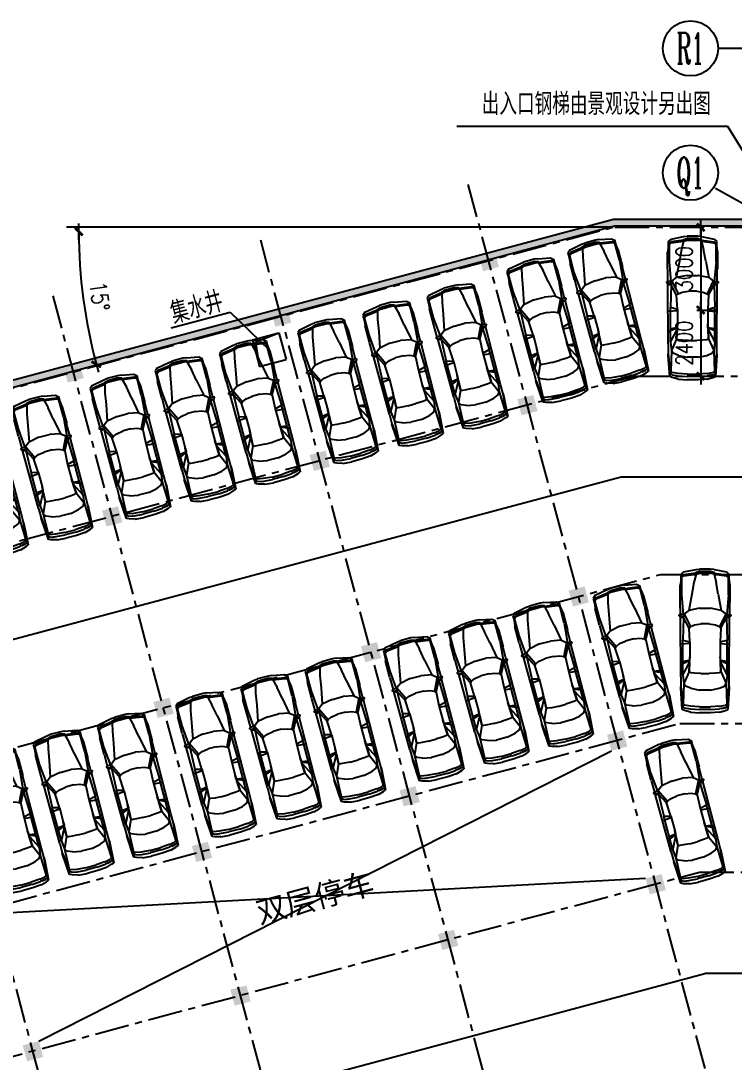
# Model space of a CAD drawing. Extents: x -542930 to 249594, y -301235 to 84515.
# Drawn here: x -18773 to 7117, y -212253 to -174466 of the extents above; entities that cross this region are included whole.
import ezdxf
from ezdxf.enums import TextEntityAlignment as Align

# ---------------------------------------------------------------- set-up
doc = ezdxf.new("R2010")
doc.units = 0
doc.header["$LTSCALE"] = 1000
doc.header["$MEASUREMENT"] = 0
doc.linetypes.add('CENTER', pattern=[2, 1.25, -0.25, 0.25, -0.25])
doc.layers.get('0').update_dxf_attribs({"linetype": 'CONTINUOUS'})
doc.layers.get('DEFPOINTS').update_dxf_attribs({"linetype": 'CONTINUOUS'})
for name, color, linetype in [('A-CH-TEXT', 2, 'CONTINUOUS'), ('A-COLUMN', 5, 'CONTINUOUS'), ('A-FURN', 251, 'CONTINUOUS'), ('A-GRID', 1, 'CENTER'), ('A-STAIR', 3, 'CONTINUOUS'), ('AXIS', 3, 'CONTINUOUS'), ('AXIS_TEXT', 7, 'CONTINUOUS'), ('PUB_DIM', 3, 'CONTINUOUS'), ('PUB_TITLE', 4, 'CONTINUOUS'), ('TEXT', 7, 'CONTINUOUS'), ('WALL', 255, 'CONTINUOUS')]:
    doc.layers.add(name, color=color, linetype=linetype)
doc.styles.add('COMPLEX', font='COMPLEX')
doc.styles.add('DIM_FONT', font='SIMPLEX.shx', dxfattribs={"width": 0.8})
doc.styles.add('HZTXT', font='SimSun.ttf', dxfattribs={"height": 0.8})
doc.styles.add('HZXY', font='romans.shx', dxfattribs={"width": 0.8, "bigfont": 'hztxt.shx'})
doc.dimstyles.new('AXIS200', dxfattribs={"dimscale": 2, "dimtxt": 300, "dimasz": 1, "dimexe": 250, "dimexo": 300, "dimgap": 150, "dimtad": 1, "dimdec": 0, "dimdsep": 46, "dimtxsty": 'DIM_FONT', "dimblk": '_DIMX', "dimblk1": '_DIMX', "dimblk2": '_DIMX', "dimsah": 1, "dimcen": 5, "dimse1": 1, "dimse2": 1, "dimclrt": 7, "dimadec": 0, "dimazin": 0, "dimtfac": 1, "dimtdec": 0, "dimtix": 1, "dimtmove": 2, "dimatfit": 3, "dimldrblk": '_DIMX', "dimfxl": 1, "dimarcsym": 0})

# ---------------------------------------------------------------- blocks, each defined once
blk = doc.blocks.new('_DIMX')
blk.add_line((-150, 0), (150, 0))
at = {"const_width": 50}
blk.add_lwpolyline([(-70, -70), (70, 70)], dxfattribs=at)
blk = doc.blocks.new('*D403')
at = {"layer": 'DEFPOINTS', "color": 0, "transparency": 16777216}
for p in [(4165, -181516), (-17705, -182118), (2111, -182118), (-16597, -183737), (-67586, -200741)]:
    blk.add_point(p, dxfattribs=at)
at = {"layer": 'PUB_DIM', "color": 0, "lineweight": -2, "transparency": 16777216}
blk.add_arc((1918, -182118), 18585, 180.0062, 194.9939, dxfattribs=at)
at = {"layer": 'PUB_DIM', "color": 0, "lineweight": -2, "transparency": 16777216, "xscale": 2, "yscale": 2, "zscale": 2}
for p, rotation in [((-16668, -182118), 90.00308284057766), ((-16034, -186928), 284.9969402081487)]:
    blk.add_blockref('_DIMX', p, dxfattribs=dict(at, rotation=rotation))
at = {"layer": 'PUB_DIM', "color": 7, "transparency": 16777216, "insert": (-15914, -184465), "char_height": 600, "attachment_point": 5, "rotation": 277.5, "style": 'DIM_FONT'}
blk.add_mtext('15°', dxfattribs=at)
blk = doc.blocks.new('_AXISO')
blk.add_circle((0, 0), 0.5)
at = {"layer": 'AXIS_TEXT', "style": 'COMPLEX', "width": 1.041667}
blk.add_attdef('A', text='', height=0.56, dxfattribs=at).set_placement((-0.25, -0.28), (0.25, -0.28), align=Align.FIT)
blk = doc.blocks.new('M_F27')
for p, q in [((-2426, 736), (-2389, 824)), ((-2389, 824), (-1610, 874)), ((-2389, 824), (-1560, 874)), ((-2264, 812), (-2389, 824)), ((-2326, 736), (-2288, 811)), ((-2200, 786), (-2288, 811)), ((-2200, 786), (-2238, 736)), ((-1560, 874), (-2212, 815)), ((-2208, 815), (-2211, 814)), ((-1660, 862), (-2208, 815)), ((-1446, 761), (-2200, 786)), ((-1560, 874), (-1660, 862)), ((-1617, 869), (-1620, 866)), ((-1208, 874), (-1610, 874)), ((-1547, 698), (-1446, 761)), ((-1145, 799), (-1446, 761)), ((-1019, 572), (-1446, 761)), ((-1208, 874), (980, 889)), ((-1145, 799), (-682, 557)), ((-1145, 799), (124, 799)), ((-743, 849), (-793, 874)), ((-730, 799), (-743, 849)), ((-630, 555), (-730, 799)), ((-642, 799), (-605, 554)), ((-2, 547), (-27, 877)), ((124, 799), (61, 547)), ((941, 773), (124, 799)), ((564, 572), (941, 773)), ((941, 773), (941, 874)), ((983, 777), (941, 773)), ((941, 773), (987, 765)), ((980, 902), (995, 790)), ((980, 790), (980, 898)), ((995, 790), (980, 790)), ((980, 790), (992, 746)), ((984, 905), (1020, 939)), ((995, 790), (1022, 746)), ((1022, 748), (995, 790)), ((1053, 768), (1022, 746)), ((1036, 935), (1062, 857)), ((1036, 756), (1079, 748)), ((1051, 889), (1497, 893)), ((1057, 776), (1062, 857)), ((1770, 849), (1058, 784)), ((1506, 899), (2121, 899)), ((2461, 849), (1770, 849)), ((2272, 876), (2121, 899)), ((2272, 876), (2272, 874)), ((2437, 851), (2272, 876)), ((2511, 874), (2287, 874)), ((2398, 849), (2461, 773)), ((2437, 850), (2433, 851)), ((2498, 773), (2436, 849)), ((2511, 874), (2450, 850)), ((2461, 773), (2523, 321)), ((2561, 321), (2498, 773)), ((2599, 773), (2511, 874)), ((2599, 773), (2687, 321)), ((-2489, 522), (-2514, 196)), ((-2489, 522), (-2426, 736)), ((-2364, 522), (-2389, 196)), ((-2326, 736), (-2364, 522)), ((-2326, 736), (-2351, 596)), ((-2351, 594), (-2351, 596)), ((-2301, 196), (-2276, 522)), ((-2276, 522), (-2238, 736)), ((-1622, 510), (-1685, 196)), ((-1622, 510), (-1547, 698)), ((-1070, 371), (-1057, 510)), ((-1019, 572), (-1057, 510)), ((-680, 556), (-1019, 572)), ((-1019, 572), (-479, 547)), ((-680, 556), (-630, 555)), ((-605, 554), (-630, 555)), ((-479, 547), (-605, 554)), ((61, 547), (-479, 547)), ((61, 547), (564, 572)), ((564, 572), (614, 522)), ((1079, 748), (614, 522)), ((614, 522), (677, 371)), ((992, 746), (1021, 747)), ((1021, 747), (1022, 748)), ((1204, 585), (1079, 748)), ((1795, 472), (1204, 585)), ((1280, 196), (1204, 585)), ((2222, 397), (1795, 472)), ((2523, 321), (2222, 397)), ((-2514, -206), (-2514, 196)), ((-2389, -206), (-2389, 196)), ((-2301, 196), (-2301, -206)), ((-1685, -206), (-1685, 196)), ((-1082, 145), (-1070, 371)), ((-1082, 145), (-1082, -156)), ((677, 371), (714, 145)), ((714, -156), (714, 145)), ((1280, 196), (1280, -206)), ((2523, 321), (2586, 321)), ((2523, 321), (2561, 196)), ((2580, 196), (2542, 321)), ((2561, 196), (2561, -206)), ((2611, 196), (2574, 321)), ((2580, 321), (2618, 196)), ((2580, 196), (2580, -206)), ((2611, 196), (2611, -206)), ((2618, -206), (2618, 196)), ((2687, 321), (2699, 196)), ((2699, -206), (2699, 196)), ((-2489, -533), (-2514, -206)), ((-2389, -206), (-2364, -533)), ((-2276, -533), (-2301, -206)), ((-1685, -206), (-1622, -520)), ((-1070, -382), (-1082, -156)), ((714, -156), (677, -382)), ((1204, -596), (1280, -206)), ((2523, -332), (2222, -407)), ((2523, -332), (2461, -784)), ((2561, -332), (2498, -784)), ((2523, -332), (2561, -206)), ((2586, -332), (2523, -332)), ((2580, -206), (2542, -332)), ((2618, -6), (2561, -6)), ((2574, -332), (2611, -206)), ((2618, -206), (2580, -332)), ((2687, -332), (2599, -784)), ((2687, -332), (2699, -206)), ((-2489, -533), (-2426, -747)), ((-2426, -747), (-2389, -835)), ((-2326, -747), (-2364, -533)), ((-2351, -607), (-2351, -605)), ((-2351, -607), (-2326, -747)), ((-2326, -747), (-2288, -822)), ((-2276, -533), (-2238, -747)), ((-2200, -797), (-2238, -747)), ((-1622, -520), (-1547, -709)), ((-1547, -709), (-1446, -772)), ((-1019, -583), (-1446, -772)), ((-682, -568), (-1145, -809)), ((-1057, -520), (-1070, -382)), ((-1019, -583), (-1057, -520)), ((-479, -558), (-1019, -583)), ((-1019, -583), (-680, -567)), ((-730, -809), (-630, -566)), ((-680, -567), (-682, -568)), ((-680, -567), (-630, -566)), ((-605, -565), (-642, -809)), ((-630, -566), (-605, -565)), ((-605, -565), (-479, -558)), ((61, -558), (-479, -558)), ((-2, -558), (-27, -884)), ((61, -558), (124, -809)), ((564, -583), (61, -558)), ((614, -533), (564, -583)), ((564, -583), (941, -784)), ((677, -382), (614, -533)), ((1079, -759), (614, -533)), ((1204, -596), (1079, -759)), ((1795, -483), (1204, -596)), ((1795, -483), (2222, -407)), ((-2389, -835), (-2264, -823)), ((-1560, -885), (-2389, -835)), ((-1610, -885), (-2389, -835)), ((-2288, -822), (-2200, -797)), ((-2212, -826), (-1560, -885)), ((-2208, -826), (-2211, -825)), ((-1660, -872), (-2208, -826)), ((-1446, -772), (-2200, -797)), ((-1560, -885), (-1660, -872)), ((-1621, -877), (-1617, -880)), ((-1610, -885), (-1208, -885)), ((-1145, -809), (-1446, -772)), ((-1208, -885), (980, -900)), ((-1145, -809), (124, -809)), ((-743, -860), (-793, -885)), ((-743, -860), (-730, -809)), ((941, -784), (124, -809)), ((987, -776), (941, -784)), ((983, -788), (941, -784)), ((941, -885), (941, -784)), ((992, -757), (980, -800)), ((995, -800), (980, -800)), ((995, -800), (980, -913)), ((980, -909), (980, -800)), ((984, -916), (1020, -950)), ((992, -757), (1021, -758)), ((995, -800), (1022, -757)), ((1022, -758), (995, -800)), ((1021, -758), (1022, -758)), ((1022, -757), (1053, -779)), ((1036, -767), (1079, -759)), ((1036, -946), (1062, -867)), ((1051, -901), (1497, -904)), ((1057, -787), (1062, -867)), ((1770, -860), (1058, -795)), ((2121, -910), (1506, -910)), ((1770, -860), (2461, -860)), ((2121, -910), (2272, -887)), ((2270, -887), (2121, -910)), ((2437, -861), (2272, -887)), ((2272, -885), (2272, -887)), ((2285, -885), (2511, -885)), ((2398, -860), (2461, -784)), ((2436, -860), (2498, -784)), ((2437, -861), (2436, -860)), ((2450, -861), (2511, -885)), ((2599, -784), (2511, -885))]:
    blk.add_line(p, q)
for centre, start, end in [((990, 898), 132.965, 179.7454), ((1027, 932), 18.1573, 132.965), ((1047, 776), 305.1542, 356.8636), ((990, -909), 180.2546, 227.035), ((1027, -942), 227.035, 341.8427), ((1047, -787), 3.1798, 54.8458)]:
    blk.add_arc(centre, 10, start, end)
at = {"width": 0.8, "flags": 9}
for tag in ['XSIZE', 'YSIZE']:
    blk.add_attdef(tag, (0, 0), '', height=0.5, dxfattribs=at)
blk = doc.blocks.new('_FZH')
blk.add_solid([(-0.5, -0.5), (0.5, -0.5), (-0.5, 0.5), (0.5, 0.5)])
blk = doc.blocks.new('*D615')
at = {"layer": 'DEFPOINTS', "color": 0, "transparency": 16777216}
for p in [(6902, -181960), (5902, -184960), (6902, -184960)]:
    blk.add_point(p, dxfattribs=at)
at = {"layer": 'PUB_DIM', "color": 0, "lineweight": -2, "transparency": 16777216}
blk.add_line((5902, -181962), (5902, -184958), dxfattribs=at)
at = {"layer": 'PUB_DIM', "color": 0, "lineweight": -2, "transparency": 16777216, "xscale": 2, "yscale": 2, "zscale": 2}
for p, rotation in [((5902, -181960), 90), ((5902, -184960), 270)]:
    blk.add_blockref('_DIMX', p, dxfattribs=dict(at, rotation=rotation))
at = {"layer": 'PUB_DIM', "color": 7, "transparency": 16777216, "insert": (5302, -183460), "char_height": 600, "attachment_point": 5, "rotation": 90, "style": 'DIM_FONT'}
blk.add_mtext('3000', dxfattribs=at)
blk = doc.blocks.new('*D616')
at = {"layer": 'DEFPOINTS', "color": 0, "transparency": 16777216}
for p in [(6902, -184959), (5902, -187359), (6902, -187359)]:
    blk.add_point(p, dxfattribs=at)
at = {"layer": 'PUB_DIM', "color": 0, "lineweight": -2, "transparency": 16777216}
blk.add_line((5902, -184961), (5902, -187357), dxfattribs=at)
at = {"layer": 'PUB_DIM', "color": 0, "lineweight": -2, "transparency": 16777216, "xscale": 2, "yscale": 2, "zscale": 2}
for p, rotation in [((5902, -184959), 90), ((5902, -187359), 270)]:
    blk.add_blockref('_DIMX', p, dxfattribs=dict(at, rotation=rotation))
at = {"layer": 'PUB_DIM', "color": 7, "transparency": 16777216, "insert": (5302, -186159), "char_height": 600, "attachment_point": 5, "rotation": 90, "style": 'DIM_FONT'}
blk.add_mtext('2400', dxfattribs=at)

msp = doc.modelspace()

# ---------------------------------------------------------------- hatches: boundary and pattern name
at = {"layer": 'PUB_DIM'}
h = msp.add_hatch(color=256, dxfattribs=at)
h.paths.add_polyline_path([(-1803.359, -183135.405), (-1868.064, -182893.924), (-9402.285, -184912.715), (-9337.58, -185154.197)])
h.paths.add_polyline_path([(2587.222, -181958.951), (1621.297, -181958.951), (-1868.064, -182893.924), (-1803.359, -183135.405)])
h.paths.add_polyline_path([(7527.582, -181658.951), (2740.911, -181658.951), (1621.297, -181958.951), (2587.222, -181958.951), (2773.824, -181908.951), (7425.301, -181908.951), (7425.301, -181958.951), (7527.582, -181958.951)])
h.paths.add_polyline_path([(12727.295, -181658.951), (8938.519, -181658.951), (9091.198, -181908.951), (12727.295, -181908.951)])
h.paths.add_polyline_path([(8938.519, -181658.951), (7527.582, -181658.951), (7527.582, -181958.951), (7625.301, -181958.951), (7625.301, -181908.951), (8343.3, -181908.951), (8343.3, -181958.951), (8543.3, -181958.951), (8543.3, -181908.951), (9091.198, -181908.951)])
h = msp.add_hatch(color=256, dxfattribs=at)
h.paths.add_polyline_path([(-32060.983, -191242.924), (-32048.042, -191291.22), (-31927.301, -191258.868), (-32004.947, -190969.09), (-39539.167, -192987.882), (-39474.463, -193229.363)])
h.paths.add_polyline_path([(-24406.021, -189191.78), (-24470.726, -188950.299), (-32004.947, -190969.09), (-31927.301, -191258.868), (-31806.56, -191226.515), (-31819.501, -191178.219)])
h.paths.add_polyline_path([(-16871.801, -187172.988), (-16936.505, -186931.507), (-24470.726, -188950.299), (-24406.021, -189191.78)])
h.paths.add_polyline_path([(-10668.592, -185510.841), (-10877.389, -185307.969), (-16936.505, -186931.507), (-16871.801, -187172.988)])
h.paths.add_polyline_path([(-9337.58, -185154.197), (-9402.285, -184912.715), (-10877.389, -185307.969), (-10668.592, -185510.841)])

# ---------------------------------------------------------------- linework, layer by layer
msp.add_line((2703.13, -181958.951), (-17112.885, -181958.951))
at = {"color": 6}
for p, q in [((-18120.775, -211486.004), (2660.587, -200950.702)), ((3902.322, -205584.923), (-19362.511, -206851.783))]:
    msp.add_line(p, q, dxfattribs=at)
at = {"layer": 'A-GRID'}
for p, q in [((6583.67, -175458.951), (46818.44, -175458.951)), ((9167.014, -224077.395), (-2533.941, -180408.839)), ((7527.582, -181158.951), (6374.388, -180511.357)), ((-72393.552, -202082.133), (2775.489, -181940.616)), ((2780.404, -181958.951), (66270.031, -181958.951)), ((1632.793, -226096.187), (-10068.162, -182427.627)), ((-5901.427, -228114.978), (-17602.384, -184446.416)), ((5761.06, -184959.063), (6479.058, -184959.063)), ((-13435.648, -230133.77), (-25136.605, -186465.204)), ((-70982.762, -207313.989), (3490.333, -187358.951)), ((3490.333, -187358.951), (141849.553, -187358.951)), ((-69108.174, -214265.679), (4438.214, -194558.951)), ((4438.214, -194558.951), (141849.553, -194558.951)), ((-67702.231, -219479.455), (5149.162, -199958.951)), ((5149.162, -199958.951), (141849.553, -199958.951)), ((-66296.291, -224693.221), (5860.068, -205358.951)), ((5860.068, -205358.951), (141849.553, -205358.951))]:
    msp.add_line(p, q, dxfattribs=at)
at = {"layer": 'A-STAIR'}
for p, q in [((-55256.572, -206577.693), (3015.423, -191006.642)), ((3015.423, -191006.642), (22478.491, -191006.642)), ((-58440.128, -226315.16), (6055.529, -209033.572)), ((17671.901, -209033.572), (6055.529, -209033.572))]:
    msp.add_line(p, q, dxfattribs=at)
at = {"layer": 'PUB_TITLE'}
for p, q in [((-2946.454, -178286.544), (6878.933, -178286.544)), ((6878.933, -178286.544), (10558.561, -184311.64)), ((-13317.917, -185608.027), (-11180.9, -185035.415)), ((-11180.9, -185035.415), (-9753.511, -186422.295)), ((-10370.382, -186044.186), (-9404.456, -185785.367)), ((-10239.144, -186118.991), (-9404.456, -185785.367)), ((-9404.456, -185785.367), (-9145.637, -186751.293)), ((-10370.382, -186044.186), (-10111.563, -187010.112)), ((-10111.563, -187010.112), (-10239.144, -186118.991)), ((-10111.563, -187010.112), (-9145.637, -186751.293))]:
    msp.add_line(p, q, dxfattribs=at)
at = {"layer": 'WALL', "color": 54}
for p, q in [((-55427.765, -197245.226), (2740.911, -181658.951)), ((2740.911, -181658.951), (13086.634, -181658.951)), ((-31819.501, -191178.219), (2773.824, -181908.951)), ((2773.824, -181908.951), (7425.301, -181908.951))]:
    msp.add_line(p, q, dxfattribs=at)

# ---------------------------------------------------------------- block references
at = {"layer": 'A-COLUMN', "yscale": 600, "zscale": 599.9999999999989}
for p, xscale, rotation in [((-1788.665, -183183.2), 600.0000000000092, 15.00000000000287), ((-9322.886, -185201.992), 600.0000000000092, 15.00000000000287), ((-16857.106, -187220.783), 600.0000000000092, 15.00000000000287), ((-387.955, -188411.457), 600.0000000000168, 105.0000236850051), ((-7922.164, -190430.245), 600.0000000000092, 15.00000000000287), ((-15456.384, -192449.037), 600.0000000000092, 15.00000000000287), ((1474.958, -195356.289), 600.0000000000168, 105.0000236850051), ((-6059.254, -197375.078), 600.0000000000092, 15.00000000000287), ((-13593.474, -199393.87), 600.0000000000092, 15.00000000000287), ((2872.718, -200583.278), 600.0000000000168, 105.0000236850051), ((-4661.493, -202602.067), 600.0000000000092, 15.00000000000287), ((-12195.714, -204620.859), 600.0000000000092, 15.00000000000287), ((4269.755, -205797.056), 600.0000000000092, 15.00000000000287), ((-3264.466, -207815.844), 600.0000000000092, 15.00000000000287), ((-10798.687, -209834.636), 600.0000000000092, 15.00000000000287), ((-18332.907, -211853.428), 600.0000000000092, 15.00000000000287)]:
    msp.add_blockref('_FZH', p, dxfattribs=dict(at, xscale=xscale, rotation=rotation))
at = {"layer": 'A-FURN', "color": 251}
for p, rotation in [((2579.207, -185085.015), 105.0000000026928), ((5601.084, -184983.784), 90), ((363.262, -185779.764), 105.0000000026928), ((-2527.888, -186726.672), 105.0000000026928), ((-4863.876, -187352.598), 105.0000000026928), ((-7225.753, -187985.461), 105.0000000026928), ((-10062.109, -188745.464), 105.0000000026928), ((-12398.097, -189371.39), 105.0000000026928), ((-14759.974, -190004.253), 105.0000000026928), ((-17596.33, -190764.252), 105.0000000026928), ((-19932.318, -191390.178), 105.0000000026928), ((6052.904, -197063.326), 90), ((3493.015, -197622.528), 105.0000000026928), ((577.608, -198259.871), 105.0000000026928), ((-1758.38, -198885.797), 105.0000000026928), ((-4120.258, -199518.66), 105.0000000026928), ((-6956.613, -200278.663), 105.0000000026928), ((-9292.601, -200904.589), 105.0000000026928), ((-11654.478, -201537.452), 105.0000000026928), ((-14490.834, -202297.451), 105.0000000026928), ((-16826.822, -202923.378), 105.0000000026928), ((5362.243, -203242.01), 105.0000000026928), ((-19188.7, -203556.241), 105.0000000026928)]:
    msp.add_blockref('M_F27', p, dxfattribs=dict(at, rotation=rotation))
at = {"layer": 'AXIS'}
ref = msp.add_blockref('_AXISO', (5530.102, -175465.597), dxfattribs=dict(at, xscale=2000, yscale=2000, zscale=2000))
ref.add_attrib('A', 'R1', dxfattribs={"layer": 'AXIS_TEXT', "height": 1120, "style": 'COMPLEX', "width": 0.604839}).set_placement((5030.102, -176025.597), (6030.102, -176025.597), align=Align.FIT)
ref = msp.add_blockref('_AXISO', (5530.102, -179975.464), dxfattribs=dict(at, xscale=2000, yscale=2000, zscale=2000))
ref.add_attrib('A', 'Q1', dxfattribs={"layer": 'AXIS_TEXT', "height": 1120, "style": 'COMPLEX', "width": 0.604839}).set_placement((5030.102, -180535.464), (6030.102, -180535.464), align=Align.FIT)

# ---------------------------------------------------------------- texts
at = {"layer": 'A-CH-TEXT', "color": 7, "style": 'HZXY', "width": 0.8}
msp.add_text(' 出入口钢梯由景观设计另出图', height=800, dxfattribs=at).set_placement((-2485.757, -177881.31))
msp.add_text('集水井', height=800, rotation=15, dxfattribs=at).set_placement((-13215.578, -185488.685))
at = {"layer": 'TEXT', "style": 'HZTXT'}
msp.add_text('双层停车', height=800, rotation=15, dxfattribs=at).set_placement((-10100.913, -207236.576))

# ---------------------------------------------------------------- dimensions: what is measured, and where the dimension line sits
at = {"layer": 'PUB_DIM'}
dim = msp.add_angular_dim_2l(base=(-16596.827, -183737.432), line1=((2111.018, -182117.607), (-17704.997, -182117.607)), line2=((-67585.787, -200741.076), (4164.894, -181515.508)), dimstyle='AXIS200', override={"dimazin": 2}, dxfattribs=at)
dim.commit()
dim.dimension.update_dxf_attribs({"geometry": '*D403', "text_midpoint": (-15913.682, -184465.174)})
for p1, p2, picture, middle in [((6901.554, -181959.951), (6901.554, -184960.063), '*D615', (5301.554, -183460.007)), ((6901.554, -184959.067), (6901.554, -187358.947), '*D616', (5301.554, -186159.007))]:
    dim = msp.add_aligned_dim(p1=p1, p2=p2, distance=-1000, dimstyle='AXIS200', dxfattribs=at)
    dim.commit()
    dim.dimension.update_dxf_attribs({"geometry": picture, "text_midpoint": middle})

doc.saveas('drawing.dxf')
